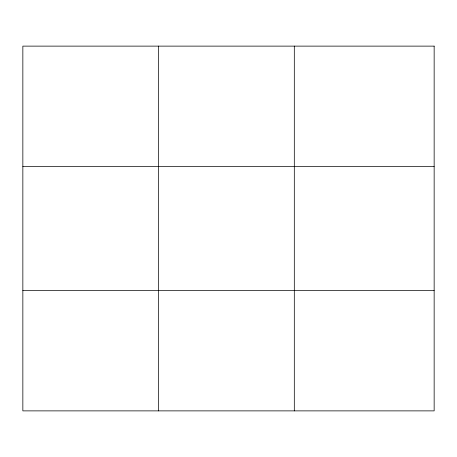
<?xml version="1.0" encoding="UTF-8"?>
<svg xmlns="http://www.w3.org/2000/svg" width="457" height="457" viewBox="0 0 457 457"><rect width="100%" height="100%" fill="white"/><g stroke="black" fill="none" stroke-linecap="round" stroke-linejoin="round"><path stroke-width="0.69" d="M158.579 410.877L158.579 46.123M294.308 410.877L294.308 46.123M22.85 166.491L434.15 166.491M22.85 290.509L434.15 290.509M434.15 46.123L434.15 410.877L22.85 410.877L22.85 46.123L434.15 46.123"/></g></svg>
